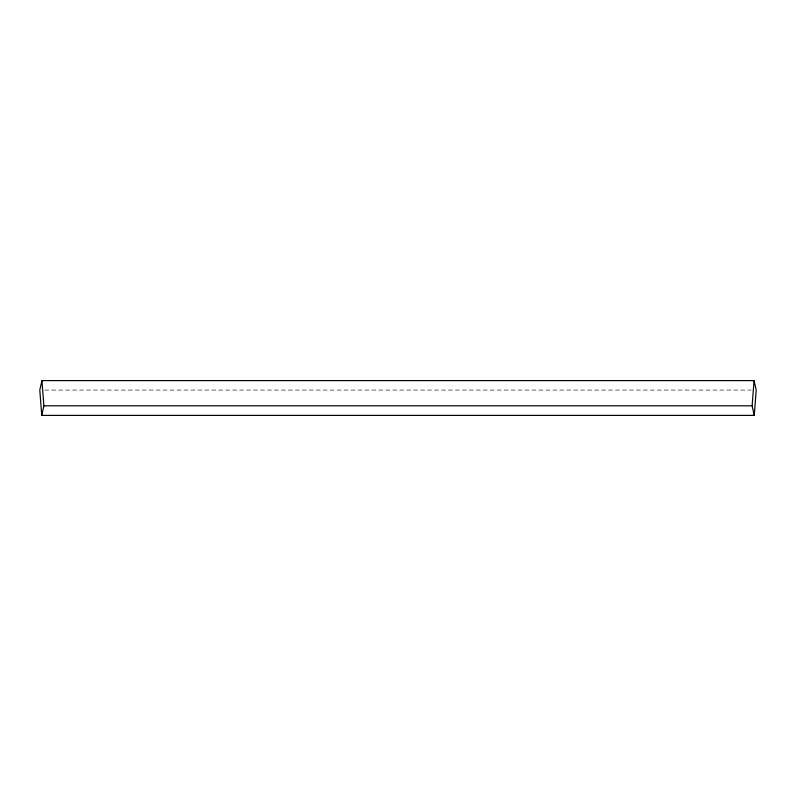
<?xml version="1.0" encoding="UTF-8"?>
<svg xmlns="http://www.w3.org/2000/svg" width="796" height="796" viewBox="0 0 796 796"><rect width="100%" height="100%" fill="white"/><g stroke="black" fill="none" stroke-linecap="round" stroke-linejoin="round"><path stroke-width="0.6" stroke-dasharray="3.98 2.98" d="M44.775 390.08L751.225 390.08"/><path stroke-width="1.19" d="M754.26 415.393L752.12 405.791L754.061 380.607L41.939 380.607L39.8 390.08L41.74 415.393L754.26 415.393L756.2 390.08L754.061 380.607M41.74 415.393L43.88 405.791L41.939 380.607M43.88 405.791L752.12 405.791"/></g></svg>
